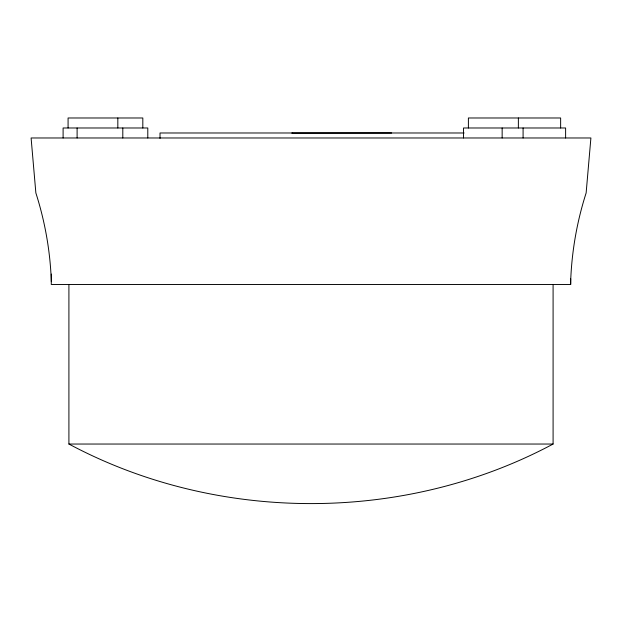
<?xml version="1.0" encoding="UTF-8"?>
<svg xmlns="http://www.w3.org/2000/svg" width="622" height="622" viewBox="0 0 622 622"><rect width="100%" height="100%" fill="white"/><g stroke="black" fill="none" stroke-linecap="round" stroke-linejoin="round"><path stroke-width="0.93" d="M553.09 284.464L553.09 444.038C404.456 523.436 217.544 523.436 68.91 444.038L68.91 284.464M292.519 132.984L291.873 133.069L391.635 132.984M464.136 132.984L160.017 132.984L160.017 138.434M68.91 444.038L553.09 444.038M51.315 281.642C50.32 251.552 45.041 221.626 35.866 192.96L31.1 137.975L590.9 137.975L586.134 192.96C576.648 222.52 571.393 253.426 570.568 284.464L570.568 281.572M570.685 278.819L570.732 284.464L51.268 284.464L51.338 274.069M565.616 137.975L565.616 127.984L463.522 127.984L463.522 137.975M560.64 127.984L560.64 117.986L468.389 117.986L468.389 127.984M523.086 127.984L523.086 137.975M518.367 117.986L518.367 127.984M502.148 127.984L502.148 137.975M147.795 137.975L147.795 127.984L63.102 127.984L63.102 137.975M142.819 127.984L142.819 117.986L68.078 117.986L68.078 127.984M122.806 127.984L122.806 137.975M117.83 117.986L117.83 127.984M77.105 127.984L77.105 137.975"/></g></svg>
